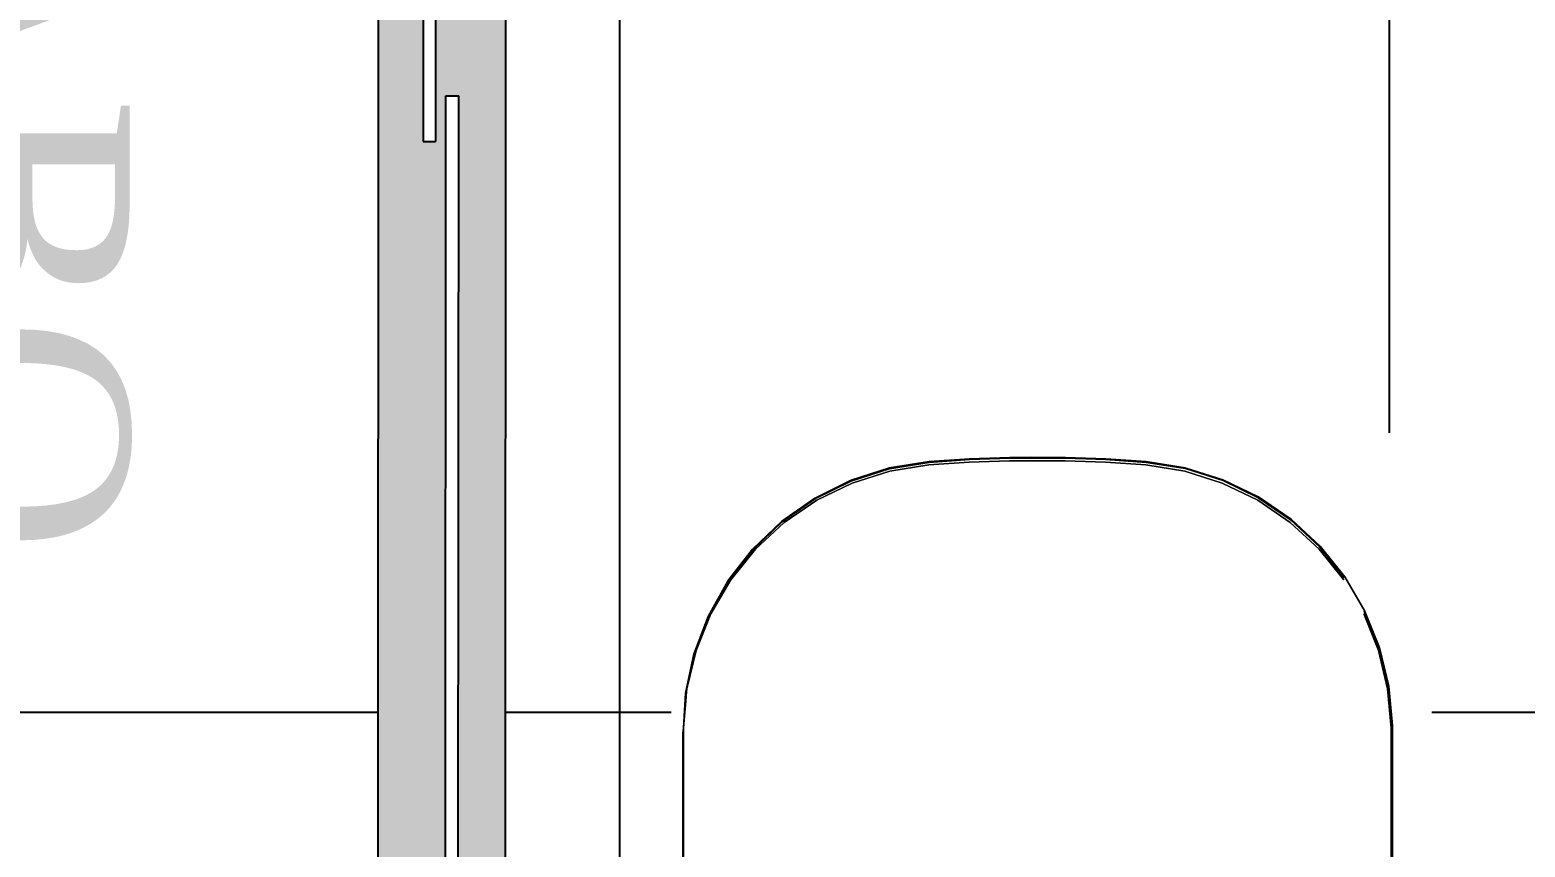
# Model space of a CAD drawing. Header units: centimetres. Extents: x -48696 to 156237, y -5617 to 29024.
# Drawn here: x -19558.4 to -19476.2, y 19968.8 to 20013.8 of the extents above; entities that cross this region are included whole.
import ezdxf

# ---------------------------------------------------------------- set-up
doc = ezdxf.new("R2010")
doc.units = ezdxf.units.CM
for name, color, linetype in [('Hachuria - Moveis', 1, 'Continuous'), ('Piso', 55, 'Continuous'), ('Portas-Cotas', 2, 'Continuous')]:
    doc.layers.add(name, color=color, linetype=linetype)
for name, color, linetype, lineweight in [('Moveis', 1, 'Continuous', 9), ('Parede Baixa', 5, 'Continuous', 50), ('Pisos Externos', 15, 'Continuous', 9)]:
    doc.layers.add(name, color=color, linetype=linetype, lineweight=lineweight)
doc.styles.add('Valéria', font='romantic.ttf', dxfattribs={"height": 10})

# ---------------------------------------------------------------- blocks, each defined once
blk = doc.blocks.new('u')
at = {"layer": 'Moveis', "invisible_edges": 3}
for points in [[(12556.061, 3322.426), (12633.549, 3335.554), (12556.095, 3322.404)], [(12556.061, 3322.426), (12633.549, 3335.554), (12556.095, 3322.404)], [(12556.061, 3322.426), (12633.549, 3335.554), (12556.095, 3322.404)], [(12556.061, 3322.426), (12633.549, 3335.554), (12556.095, 3322.404)], [(12556.061, 3322.426), (12633.549, 3335.554), (12556.095, 3322.404)], [(12556.095, 3322.404), (12633.549, 3335.554), (12556.232, 3322.311)], [(12556.095, 3322.404), (12633.549, 3335.554), (12556.232, 3322.311)], [(12556.095, 3322.404), (12633.549, 3335.554), (12556.232, 3322.311)], [(12556.095, 3322.404), (12633.549, 3335.554), (12556.232, 3322.311)], [(12556.095, 3322.404), (12633.549, 3335.554), (12556.232, 3322.311)], [(12556.232, 3322.311), (12633.549, 3335.554), (12556.257, 3322.282)], [(12556.232, 3322.311), (12633.549, 3335.554), (12556.257, 3322.282)], [(12556.232, 3322.311), (12633.549, 3335.554), (12556.257, 3322.282)], [(12556.232, 3322.311), (12633.549, 3335.554), (12556.257, 3322.282)], [(12556.232, 3322.311), (12633.549, 3335.554), (12556.257, 3322.282)], [(12556.257, 3322.282), (12633.549, 3335.554), (12556.359, 3322.193)], [(12556.257, 3322.282), (12633.549, 3335.554), (12556.359, 3322.193)], [(12556.257, 3322.282), (12633.549, 3335.554), (12556.359, 3322.193)], [(12556.257, 3322.282), (12633.549, 3335.554), (12556.359, 3322.193)], [(12556.257, 3322.282), (12633.549, 3335.554), (12556.359, 3322.193)], [(12556.359, 3322.193), (12633.549, 3335.554), (12556.382, 3322.167)], [(12556.359, 3322.193), (12633.549, 3335.554), (12556.382, 3322.167)], [(12556.359, 3322.193), (12633.549, 3335.554), (12556.382, 3322.167)], [(12556.359, 3322.193), (12633.549, 3335.554), (12556.382, 3322.167)], [(12556.359, 3322.193), (12633.549, 3335.554), (12556.382, 3322.167)], [(12556.382, 3322.167), (12633.549, 3335.554), (12556.494, 3322.031)], [(12556.382, 3322.167), (12633.549, 3335.554), (12556.494, 3322.031)], [(12556.382, 3322.167), (12633.549, 3335.554), (12556.494, 3322.031)], [(12556.382, 3322.167), (12633.549, 3335.554), (12556.494, 3322.031)], [(12556.382, 3322.167), (12633.549, 3335.554), (12556.494, 3322.031)], [(12556.494, 3322.031), (12633.549, 3335.554), (12556.593, 3321.876)], [(12556.494, 3322.031), (12633.549, 3335.554), (12556.593, 3321.876)], [(12556.494, 3322.031), (12633.549, 3335.554), (12556.593, 3321.876)], [(12556.494, 3322.031), (12633.549, 3335.554), (12556.593, 3321.876)], [(12556.494, 3322.031), (12633.549, 3335.554), (12556.593, 3321.876)], [(12556.593, 3321.876), (12633.549, 3335.554), (12556.603, 3321.851)], [(12556.593, 3321.876), (12633.549, 3335.554), (12556.603, 3321.851)], [(12556.593, 3321.876), (12633.549, 3335.554), (12556.603, 3321.851)], [(12556.593, 3321.876), (12633.549, 3335.554), (12556.603, 3321.851)], [(12556.593, 3321.876), (12633.549, 3335.554), (12556.603, 3321.851)], [(12556.603, 3321.851), (12633.549, 3335.554), (12556.676, 3321.704)], [(12556.603, 3321.851), (12633.549, 3335.554), (12556.676, 3321.704)], [(12556.603, 3321.851), (12633.549, 3335.554), (12556.676, 3321.704)], [(12556.603, 3321.851), (12633.549, 3335.554), (12556.676, 3321.704)], [(12556.603, 3321.851), (12633.549, 3335.554), (12556.676, 3321.704)], [(12556.676, 3321.704), (12633.549, 3335.554), (12556.684, 3321.683)], [(12556.676, 3321.704), (12633.549, 3335.554), (12556.684, 3321.683)], [(12556.676, 3321.704), (12633.549, 3335.554), (12556.684, 3321.683)], [(12556.676, 3321.704), (12633.549, 3335.554), (12556.684, 3321.683)], [(12556.676, 3321.704), (12633.549, 3335.554), (12556.684, 3321.683)], [(12556.684, 3321.683), (12633.549, 3335.554), (12556.748, 3321.503)], [(12556.684, 3321.683), (12633.549, 3335.554), (12556.748, 3321.503)], [(12556.684, 3321.683), (12633.549, 3335.554), (12556.748, 3321.503)], [(12556.684, 3321.683), (12633.549, 3335.554), (12556.748, 3321.503)], [(12556.684, 3321.683), (12633.549, 3335.554), (12556.748, 3321.503)], [(12556.748, 3321.503), (12633.549, 3335.554), (12556.795, 3321.312)], [(12556.748, 3321.503), (12633.549, 3335.554), (12556.795, 3321.312)], [(12556.748, 3321.503), (12633.549, 3335.554), (12556.795, 3321.312)], [(12556.748, 3321.503), (12633.549, 3335.554), (12556.795, 3321.312)], [(12556.748, 3321.503), (12633.549, 3335.554), (12556.795, 3321.312)], [(12556.795, 3321.312), (12633.549, 3335.554), (12556.824, 3321.114)], [(12556.795, 3321.312), (12633.549, 3335.554), (12556.824, 3321.114)], [(12556.795, 3321.312), (12633.549, 3335.554), (12556.824, 3321.114)], [(12556.795, 3321.312), (12633.549, 3335.554), (12556.824, 3321.114)], [(12556.795, 3321.312), (12633.549, 3335.554), (12556.824, 3321.114)], [(12556.824, 3321.114), (12633.549, 3335.554), (12556.833, 3320.923)], [(12556.824, 3321.114), (12633.549, 3335.554), (12556.833, 3320.923)], [(12556.824, 3321.114), (12633.549, 3335.554), (12556.833, 3320.923)], [(12556.824, 3321.114), (12633.549, 3335.554), (12556.833, 3320.923)], [(12556.824, 3321.114), (12633.549, 3335.554), (12556.833, 3320.923)], [(12556.833, 3320.923), (12633.549, 3335.554), (12556.833, 3308.185)], [(12556.833, 3320.923), (12633.549, 3335.554), (12556.833, 3308.185)], [(12556.833, 3320.923), (12633.549, 3335.554), (12556.833, 3308.185)], [(12556.833, 3320.923), (12633.549, 3335.554), (12556.833, 3308.185)], [(12556.833, 3320.923), (12633.549, 3335.554), (12556.833, 3308.185)]]:
    blk.add_3dface(points, dxfattribs=at)

msp = doc.modelspace()

# ---------------------------------------------------------------- hatches: boundary and pattern name
at = {"layer": 'Piso'}
h = msp.add_hatch(dxfattribs=at)
h.set_pattern_fill('ANSI37', color=256, scale=13.333333, angle=-45)
h.set_pattern_definition([(360, (-38279.656, 1180.254), (3e-14, 42.33333), []), (90, (-38279.656, 1180.254), (-42.33333, 3e-14), [])])
h.paths.add_polyline_path([(-19392.3814, 19983.91707), (-19392.37906, 19984.45304), (-19394.37906, 19984.45304), (-19394.26532, 19994.45167), (-19389.37906, 19994.45167), (-19389.3273, 20076.27401), (-19392.32746, 20076.27591), (-19392.29782, 20073.24482), (-19464.79436, 20072.53593), (-19464.76013, 20069.03609), (-19461.84426, 20069.0336), (-19461.84728, 20065.48529), (-19463.69071, 20064.21048), (-19463.69071, 20063.44568), (-19467.7444, 20063.44568), (-19467.80608, 20064.24935), (-19470.09001, 20065.8797), (-19469.85792, 20069.49502), (-19467.26001, 20069.01165), (-19467.29424, 20072.51148), (-19471.29404, 20072.47237), (-19471.32338, 20075.47223), (-19467.32357, 20075.51134), (-19467.32357, 20079.01151), (-19470.07245, 20079.01151), (-19470.07245, 20082.75359), (-19467.73108, 20084.67034), (-19464.57904, 20084.26239), (-19462.01064, 20082.50003), (-19462.01064, 20078.97943), (-19464.85791, 20079.03562), (-19464.82369, 20075.53578), (-19394.32706, 20076.22512), (-19394.32706, 20086.22465), (-19392.35165, 20086.22465), (-19392.35165, 20088.95304), (-19532.22148, 20088.92774), (-19532.26947, 19923.88907), (-19530.49788, 19923.88907), (-19530.49788, 19928.11707), (-19528.51682, 19928.53786), (-19527.42046, 19929.30377), (-19510.94221, 19929.3336), (-19510.94221, 19926.3355), (-19513.54477, 19926.83532), (-19526.23121, 19928.11707), (-19526.23121, 19923.88907), (-19509.18782, 19923.88907), (-19508.716, 19930.52823), (-19505.11574, 19931.29144), (-19505.11574, 19932.48614), (-19522.48491, 19932.48614), (-19523.39369, 19994.12064), (-19480.56873, 19991.44338), (-19483.4799, 19932.48614), (-19500.84907, 19932.48614), (-19500.84907, 19930.80051), (-19496.81401, 19930.38939), (-19494.49921, 19923.88907), (-19467.21128, 19923.88907), (-19467.21128, 19983.91707)])
edge = h.paths.add_edge_path()
edge.add_line((-19619.22939, 19923.88907), (-19619.22939, 20088.95304))
edge.add_line((-19619.22939, 20088.95304), (-19539.22148, 20088.92978))
edge.add_line((-19539.22148, 20088.92978), (-19539.22148, 19923.88907))
edge.add_line((-19539.22148, 19923.88907), (-19570.94286, 19923.88907))
edge.add_line((-19570.94286, 19923.88907), (-19570.94286, 19926.08148))
edge.add_line((-19570.94286, 19926.08148), (-19577.70755, 19925.43007))
edge.add_line((-19577.70755, 19925.43007), (-19577.70755, 19928.06149))
edge.add_line((-19577.70755, 19928.06149), (-19578.21586, 19934.80905))
edge.add_line((-19578.21586, 19934.80905), (-19579.34286, 19934.80905))
edge.add_line((-19579.34286, 19934.80905), (-19579.34286, 19963.03538))
edge.add_line((-19579.34286, 19963.03538), (-19566.7712, 19963.03538))
edge.add_line((-19566.7712, 19963.03538), (-19566.7712, 19993.71726))
edge.add_line((-19566.7712, 19993.71726), (-19597.51453, 19993.71726))
edge.add_line((-19597.51453, 19993.71726), (-19597.51453, 19963.03538))
edge.add_line((-19597.51453, 19963.03538), (-19584.94286, 19963.03538))
edge.add_line((-19584.94286, 19963.03538), (-19584.94286, 19934.80905))
edge.add_line((-19584.94286, 19934.80905), (-19586.06986, 19934.80905))
edge.add_line((-19586.06986, 19934.80905), (-19586.06986, 19930.79924))
edge.add_line((-19586.06986, 19930.79924), (-19586.57818, 19928.06149))
edge.add_line((-19586.57818, 19928.06149), (-19586.57818, 19925.43007))
edge.add_line((-19586.57818, 19925.43007), (-19592.5358, 19925.42554))
edge.add_line((-19592.5358, 19925.42554), (-19592.98567, 19925.4544))
edge.add_line((-19592.98567, 19925.4544), (-19593.34286, 19923.88907))
edge.add_line((-19593.34286, 19923.88907), (-19619.27238, 19923.88907))
at = {"layer": 'Pisos Externos'}
h = msp.add_hatch(dxfattribs=at)
h.set_pattern_fill('AR-SAND', color=256, scale=0.05, angle=45)
h.set_pattern_definition([(82.5, (-32250.161, 3888.7889), (-1.78690674, 1.67376745), [0, -1.9304, 0, -2.159, 0, -2.06375]), (52.5, (-32250.161, 3888.789), (-0.94505464, 4.12366426), [0, -1.0414, 0, -1.7399, 0, -0.66675]), (12.5, (-32251.2655, 3887.6843), (2.79149913, 2.80166156), [0, -0.635, 0, -2.286, 0, -2.9845]), (2.5, (-32251.2655, 3887.6843), (1.91140555, 3.4877539), [0, -0.3175, 0, -1.4986, 0, -1.7145])])
h.paths.add_polyline_path([(-19532.26947, 19923.88907), (-19532.22147, 20088.95304), (-19536.04982, 20088.95304), (-19536.05174, 20085.66033), (-19535.40786, 20085.66033), (-19534.07452, 20085.66033), (-19534.07452, 20084.99366), (-19535.40786, 20084.99366), (-19536.05213, 20084.99366), (-19536.09722, 20007.67205), (-19536.77358, 20007.67245), (-19536.78293, 20084.99366), (-19537.44494, 20084.99366), (-19538.77828, 20084.99366), (-19538.77828, 20085.66033), (-19537.44494, 20085.66033), (-19536.78301, 20085.66033), (-19536.7834, 20088.95304), (-19539.22147, 20088.95304), (-19539.26947, 19923.88907), (-19536.65743, 19923.88907), (-19536.65743, 19929.23151), (-19535.85747, 19929.23151), (-19535.85747, 19930.66506), (-19536.1507, 19930.66506), (-19536.1507, 19930.75856), (-19536.1507, 19930.87597), (-19536.1507, 19930.9352), (-19536.1507, 19931.05427), (-19536.1507, 19931.16073), (-19536.1507, 19931.19369), (-19536.1507, 19931.20534), (-19535.85747, 19931.20534), (-19535.85747, 19933.05904), (-19536.1507, 19933.05904), (-19536.1507, 19933.07068), (-19536.1507, 19933.10364), (-19536.1507, 19933.15254), (-19536.1507, 19933.26994), (-19536.1507, 19933.32917), (-19536.1507, 19933.44825), (-19536.1507, 19933.5547), (-19536.1507, 19933.58767), (-19536.1507, 19933.59931), (-19535.85747, 19933.59931), (-19535.85747, 19935.12465), (-19535.56423, 19935.12465), (-19535.52046, 20010.17172), (-19534.8168, 20010.17131), (-19534.86057, 19935.12465), (-19534.86057, 19933.92767), (-19534.56724, 19933.92767), (-19534.56724, 19933.84748), (-19534.56724, 19933.75237), (-19534.56724, 19933.62842), (-19534.56724, 19933.48408), (-19534.56724, 19933.32917), (-19534.56724, 19933.17427), (-19534.56724, 19933.02993), (-19534.56724, 19932.90598), (-19534.56724, 19932.81086), (-19534.56724, 19932.75107), (-19534.56724, 19932.73068), (-19534.86057, 19932.73068), (-19534.86057, 19931.53369), (-19534.56724, 19931.53369), (-19534.56724, 19931.5133), (-19534.56724, 19931.3584), (-19534.56724, 19931.23445), (-19534.56724, 19931.0901), (-19534.56724, 19930.9352), (-19534.56724, 19930.7803), (-19534.56724, 19930.63595), (-19534.56724, 19930.512), (-19534.56724, 19930.41689), (-19534.56724, 19930.3571), (-19534.56724, 19930.33671), (-19534.86057, 19930.33671), (-19534.86057, 19923.88907)])

# ---------------------------------------------------------------- linework, layer by layer
at = {"layer": 'Hachuria - Moveis'}
for p, q in [((-19536.7834, 20088.95304), (-19536.77358, 20007.67245)), ((-19536.04982, 20088.95304), (-19536.09722, 20007.67205)), ((-19535.56423, 19935.12465), (-19535.52046, 20010.17172)), ((-19535.52046, 20010.17172), (-19534.8168, 20010.17131)), ((-19534.86057, 19935.12465), (-19534.8168, 20010.17131)), ((-19536.77446, 20007.67245), (-19536.09722, 20007.67205))]:
    msp.add_line(p, q, dxfattribs=at)
at = {"layer": 'Moveis'}
for p, q in [((-19511.14362, 19989.70735), (-19508.95421, 19990.06188)), ((-19511.13272, 19989.66177), (-19508.95021, 19990.01518)), ((-19511.11409, 19989.53253), (-19508.97502, 19989.87558)), ((-19506.75789, 19990.0275), (-19508.97502, 19989.87558)), ((-19508.95421, 19990.06188), (-19506.73548, 19990.21391)), ((-19506.73308, 19990.1671), (-19508.95021, 19990.01518)), ((-19506.75789, 19990.0275), (-19504.53686, 19990.1035)), ((-19506.73548, 19990.21391), (-19504.51284, 19990.28997)), ((-19504.51204, 19990.24311), (-19506.73308, 19990.1671)), ((-19504.53686, 19990.1035), (-19501.47758, 19990.1035)), ((-19504.51284, 19990.28997), (-19503.40088, 19990.29948)), ((-19501.45277, 19990.24311), (-19504.51204, 19990.24311)), ((-19503.40088, 19990.29948), (-19501.45197, 19990.28997)), ((-19501.47758, 19990.1035), (-19499.25655, 19990.0275)), ((-19499.23173, 19990.1671), (-19501.45277, 19990.24311)), ((-19501.45197, 19990.28997), (-19499.22933, 19990.21391)), ((-19499.25655, 19990.0275), (-19497.03941, 19989.87558)), ((-19499.23173, 19990.1671), (-19497.0146, 19990.01518)), ((-19499.22933, 19990.21391), (-19497.0106, 19990.06188)), ((-19494.90035, 19989.53253), (-19497.03941, 19989.87558)), ((-19494.87554, 19989.67213), (-19497.0146, 19990.01518)), ((-19497.0106, 19990.06188), (-19494.8647, 19989.71773)), ((-19515.24222, 19988.04367), (-19513.25544, 19989.02954)), ((-19513.25544, 19989.02954), (-19511.14362, 19989.70735)), ((-19511.13272, 19989.66177), (-19513.23788, 19988.98609)), ((-19511.11409, 19989.53253), (-19513.17982, 19988.87983)), ((-19494.90035, 19989.53253), (-19492.83461, 19988.87983)), ((-19494.87554, 19989.67213), (-19492.8098, 19989.01943)), ((-19494.8647, 19989.71773), (-19492.79237, 19989.06294)), ((-19492.8098, 19989.01943), (-19490.86195, 19988.07118)), ((-19492.79237, 19989.06294), (-19490.83831, 19988.11164)), ((-19515.21839, 19988.00331), (-19513.23788, 19988.98609)), ((-19513.17982, 19988.87983), (-19515.12767, 19987.93157)), ((-19490.88677, 19987.93157), (-19492.83461, 19988.87983)), ((-19517.05931, 19986.7719), (-19515.24222, 19988.04367)), ((-19517.02974, 19986.73554), (-19515.21839, 19988.00331)), ((-19516.9156, 19986.70822), (-19515.12767, 19987.93157)), ((-19489.09884, 19986.70822), (-19490.88677, 19987.93157)), ((-19489.07403, 19986.84782), (-19490.86195, 19988.07118)), ((-19490.83831, 19988.11164), (-19489.04468, 19986.88436)), ((-19518.66588, 19985.24281), (-19517.05931, 19986.7719)), ((-19517.02974, 19986.73554), (-19518.63123, 19985.21124)), ((-19516.9156, 19986.70822), (-19518.50503, 19985.23615)), ((-19489.09884, 19986.70822), (-19487.5094, 19985.23615)), ((-19489.07403, 19986.84782), (-19487.48459, 19985.37575)), ((-19489.04468, 19986.88436), (-19487.45018, 19985.40758)), ((-19520.02584, 19983.49074), (-19518.66588, 19985.24281)), ((-19519.98688, 19983.46468), (-19518.63123, 19985.21124)), ((-19519.86169, 19983.54714), (-19518.50503, 19985.23615)), ((-19486.15275, 19983.54714), (-19487.5094, 19985.23615)), ((-19486.12793, 19983.68674), (-19487.48459, 19985.37575)), ((-19487.45018, 19985.40758), (-19486.08922, 19983.71315)), ((-19521.10862, 19981.55508), (-19520.02584, 19983.49074)), ((-19519.98688, 19983.46468), (-19521.06622, 19981.53511)), ((-19519.86169, 19983.54714), (-19520.9563, 19981.67762)), ((-19486.08922, 19983.71315), (-19484.99114, 19981.83764)), ((-19520.9563, 19981.67762), (-19521.76524, 19979.66792)), ((-19484.2492, 19979.66792), (-19485.05814, 19981.67762)), ((-19485.03333, 19981.81722), (-19484.22439, 19979.80752)), ((-19484.99114, 19981.83764), (-19484.17965, 19979.82151)), ((-19521.88991, 19979.47931), (-19521.10862, 19981.55508)), ((-19521.76524, 19979.66792), (-19521.06622, 19981.53511)), ((-19522.35213, 19977.31008), (-19521.88991, 19979.47931)), ((-19522.09106, 19978.31101), (-19521.76524, 19979.66792)), ((-19522.09106, 19978.31101), (-19521.84501, 19979.46587)), ((-19521.84501, 19979.46587), (-19521.76524, 19979.66792)), ((-19483.74337, 19977.5614), (-19484.2492, 19979.66792)), ((-19483.71856, 19977.701), (-19484.22439, 19979.80752)), ((-19484.17965, 19979.82151), (-19483.67226, 19977.70825)), ((-19522.27106, 19977.5614), (-19522.09106, 19978.31101)), ((-19522.27106, 19977.5614), (-19522.28558, 19977.39803)), ((-19483.74337, 19977.5614), (-19483.55158, 19975.4035)), ((-19483.71856, 19977.701), (-19483.52677, 19975.5431)), ((-19483.67226, 19977.70825), (-19483.4799, 19975.54346)), ((-19522.46286, 19975.4035), (-19522.35213, 19977.31008)), ((-19522.33007, 19976.89751), (-19522.46286, 19975.4035)), ((-19522.28558, 19977.39803), (-19522.33007, 19976.89751)), ((-19522.30573, 19977.30346), (-19522.33007, 19976.89751)), ((-19522.30573, 19977.30346), (-19522.28558, 19977.39803)), ((-19522.48491, 19975.09613), (-19522.46286, 19975.4035)), ((-19522.48491, 19975.09613), (-19522.48491, 19932.48614)), ((-19522.46286, 19975.4035), (-19522.46286, 19941.64946)), ((-19483.55158, 19941.26751), (-19483.55158, 19975.4035)), ((-19483.52677, 19975.5431), (-19483.52677, 19932.48614)), ((-19483.4799, 19975.54346), (-19483.4799, 19932.48614))]:
    msp.add_line(p, q, dxfattribs=at)
for points, invisible_edges in [([(-19522.48491, 19932.48614), (-19556.96393, 20012.05948), (-19522.48491, 19975.09613)], 3), ([(-19522.48491, 19975.09613), (-19556.96393, 20012.05948), (-19522.46286, 19975.4035)], 3), ([(-19522.46286, 19975.4035), (-19556.96393, 20012.05948), (-19522.35213, 19977.31008)], 3), ([(-19522.35213, 19977.31008), (-19556.96393, 20012.05948), (-19521.88991, 19979.47931)], 3), ([(-19521.88991, 19979.47931), (-19556.96393, 20012.05948), (-19521.10862, 19981.55508)], 3), ([(-19521.10862, 19981.55508), (-19556.96393, 20012.05948), (-19520.02584, 19983.49074)], 3), ([(-19520.02584, 19983.49074), (-19556.96393, 20012.05948), (-19518.66588, 19985.24281)], 3), ([(-19518.66588, 19985.24281), (-19556.96393, 20012.05948), (-19517.05931, 19986.7719)], 3), ([(-19517.05931, 19986.7719), (-19556.96393, 20012.05948), (-19515.24222, 19988.04367)], 3), ([(-19515.24222, 19988.04367), (-19556.96393, 20012.05948), (-19513.25544, 19989.02954)], 3), ([(-19513.25544, 19989.02954), (-19556.96393, 20012.05948), (-19511.14362, 19989.70735)], 3), ([(-19511.14362, 19989.70735), (-19556.96393, 20012.05948), (-19508.95421, 19990.06188)], 3), ([(-19508.95421, 19990.06188), (-19556.96393, 20012.05948), (-19506.73548, 19990.21391)], 3), ([(-19506.73548, 19990.21391), (-19556.96393, 20012.05948), (-19504.51284, 19990.28997)], 3), ([(-19504.51284, 19990.28997), (-19556.96393, 20012.05948), (-19503.40088, 19990.29948)], 3), ([(-19522.48491, 19932.48614), (-19556.96393, 20012.05948), (-19522.48491, 19975.09613)], 3), ([(-19522.48491, 19975.09613), (-19556.96393, 20012.05948), (-19522.46286, 19975.4035)], 3), ([(-19522.46286, 19975.4035), (-19556.96393, 20012.05948), (-19522.35213, 19977.31008)], 3), ([(-19522.35213, 19977.31008), (-19556.96393, 20012.05948), (-19521.88991, 19979.47931)], 3), ([(-19521.88991, 19979.47931), (-19556.96393, 20012.05948), (-19521.10862, 19981.55508)], 3), ([(-19521.10862, 19981.55508), (-19556.96393, 20012.05948), (-19520.02584, 19983.49074)], 3), ([(-19520.02584, 19983.49074), (-19556.96393, 20012.05948), (-19518.66588, 19985.24281)], 3), ([(-19518.66588, 19985.24281), (-19556.96393, 20012.05948), (-19517.05931, 19986.7719)], 3), ([(-19517.05931, 19986.7719), (-19556.96393, 20012.05948), (-19515.24222, 19988.04367)], 3), ([(-19515.24222, 19988.04367), (-19556.96393, 20012.05948), (-19513.25544, 19989.02954)], 3), ([(-19513.25544, 19989.02954), (-19556.96393, 20012.05948), (-19511.14362, 19989.70735)], 3), ([(-19511.14362, 19989.70735), (-19556.96393, 20012.05948), (-19508.95421, 19990.06188)], 3), ([(-19508.95421, 19990.06188), (-19556.96393, 20012.05948), (-19506.73548, 19990.21391)], 3), ([(-19506.73548, 19990.21391), (-19556.96393, 20012.05948), (-19504.51284, 19990.28997)], 3), ([(-19504.51284, 19990.28997), (-19556.96393, 20012.05948), (-19503.40088, 19990.29948)], 3), ([(-19522.48491, 19932.48614), (-19556.96393, 20012.05948), (-19522.48491, 19975.09613)], 3), ([(-19522.48491, 19975.09613), (-19556.96393, 20012.05948), (-19522.46286, 19975.4035)], 3), ([(-19522.46286, 19975.4035), (-19556.96393, 20012.05948), (-19522.35213, 19977.31008)], 3), ([(-19522.35213, 19977.31008), (-19556.96393, 20012.05948), (-19521.88991, 19979.47931)], 3), ([(-19521.88991, 19979.47931), (-19556.96393, 20012.05948), (-19521.10862, 19981.55508)], 3), ([(-19521.10862, 19981.55508), (-19556.96393, 20012.05948), (-19520.02584, 19983.49074)], 3), ([(-19520.02584, 19983.49074), (-19556.96393, 20012.05948), (-19518.66588, 19985.24281)], 3), ([(-19518.66588, 19985.24281), (-19556.96393, 20012.05948), (-19517.05931, 19986.7719)], 3), ([(-19517.05931, 19986.7719), (-19556.96393, 20012.05948), (-19515.24222, 19988.04367)], 3), ([(-19515.24222, 19988.04367), (-19556.96393, 20012.05948), (-19513.25544, 19989.02954)], 3), ([(-19513.25544, 19989.02954), (-19556.96393, 20012.05948), (-19511.14362, 19989.70735)], 3), ([(-19511.14362, 19989.70735), (-19556.96393, 20012.05948), (-19508.95421, 19990.06188)], 3), ([(-19508.95421, 19990.06188), (-19556.96393, 20012.05948), (-19506.73548, 19990.21391)], 3), ([(-19506.73548, 19990.21391), (-19556.96393, 20012.05948), (-19504.51284, 19990.28997)], 3), ([(-19504.51284, 19990.28997), (-19556.96393, 20012.05948), (-19503.40088, 19990.29948)], 3), ([(-19522.48491, 19932.48614), (-19556.96393, 20012.05948), (-19522.48491, 19975.09613)], 3), ([(-19522.48491, 19975.09613), (-19556.96393, 20012.05948), (-19522.46286, 19975.4035)], 3), ([(-19522.46286, 19975.4035), (-19556.96393, 20012.05948), (-19522.35213, 19977.31008)], 3), ([(-19522.35213, 19977.31008), (-19556.96393, 20012.05948), (-19521.88991, 19979.47931)], 3), ([(-19521.88991, 19979.47931), (-19556.96393, 20012.05948), (-19521.10862, 19981.55508)], 3), ([(-19521.10862, 19981.55508), (-19556.96393, 20012.05948), (-19520.02584, 19983.49074)], 3), ([(-19520.02584, 19983.49074), (-19556.96393, 20012.05948), (-19518.66588, 19985.24281)], 3), ([(-19518.66588, 19985.24281), (-19556.96393, 20012.05948), (-19517.05931, 19986.7719)], 3), ([(-19517.05931, 19986.7719), (-19556.96393, 20012.05948), (-19515.24222, 19988.04367)], 3), ([(-19515.24222, 19988.04367), (-19556.96393, 20012.05948), (-19513.25544, 19989.02954)], 3), ([(-19513.25544, 19989.02954), (-19556.96393, 20012.05948), (-19511.14362, 19989.70735)], 3), ([(-19511.14362, 19989.70735), (-19556.96393, 20012.05948), (-19508.95421, 19990.06188)], 3), ([(-19508.95421, 19990.06188), (-19556.96393, 20012.05948), (-19506.73548, 19990.21391)], 3), ([(-19506.73548, 19990.21391), (-19556.96393, 20012.05948), (-19504.51284, 19990.28997)], 3), ([(-19504.51284, 19990.28997), (-19556.96393, 20012.05948), (-19503.40088, 19990.29948)], 3), ([(-19522.48491, 19932.48614), (-19556.96393, 20012.05948), (-19522.48491, 19975.09613)], 3), ([(-19522.48491, 19975.09613), (-19556.96393, 20012.05948), (-19522.46286, 19975.4035)], 3), ([(-19522.46286, 19975.4035), (-19556.96393, 20012.05948), (-19522.35213, 19977.31008)], 3), ([(-19522.35213, 19977.31008), (-19556.96393, 20012.05948), (-19521.88991, 19979.47931)], 3), ([(-19521.88991, 19979.47931), (-19556.96393, 20012.05948), (-19521.10862, 19981.55508)], 3), ([(-19521.10862, 19981.55508), (-19556.96393, 20012.05948), (-19520.02584, 19983.49074)], 3), ([(-19520.02584, 19983.49074), (-19556.96393, 20012.05948), (-19518.66588, 19985.24281)], 3), ([(-19518.66588, 19985.24281), (-19556.96393, 20012.05948), (-19517.05931, 19986.7719)], 3), ([(-19517.05931, 19986.7719), (-19556.96393, 20012.05948), (-19515.24222, 19988.04367)], 3), ([(-19515.24222, 19988.04367), (-19556.96393, 20012.05948), (-19513.25544, 19989.02954)], 3), ([(-19513.25544, 19989.02954), (-19556.96393, 20012.05948), (-19511.14362, 19989.70735)], 3), ([(-19511.14362, 19989.70735), (-19556.96393, 20012.05948), (-19508.95421, 19990.06188)], 3), ([(-19508.95421, 19990.06188), (-19556.96393, 20012.05948), (-19506.73548, 19990.21391)], 3), ([(-19506.73548, 19990.21391), (-19556.96393, 20012.05948), (-19504.51284, 19990.28997)], 3), ([(-19504.51284, 19990.28997), (-19556.96393, 20012.05948), (-19503.40088, 19990.29948)], 3), ([(-19508.95021, 19990.01518), (-19511.14362, 19989.70735), (-19508.95421, 19990.06188)], 13), ([(-19511.13272, 19989.66177), (-19511.14362, 19989.70735), (-19508.95021, 19990.01518)], 3), ([(-19508.97502, 19989.87558), (-19511.13272, 19989.66177), (-19508.95021, 19990.01518)], 13), ([(-19511.11409, 19989.53253), (-19511.13272, 19989.66177), (-19508.97502, 19989.87558)], 3), ([(-19494.90035, 19989.53253), (-19511.11409, 19989.53253), (-19497.03941, 19989.87558)], 3), ([(-19497.03941, 19989.87558), (-19511.11409, 19989.53253), (-19508.97502, 19989.87558)], 13), ([(-19497.03941, 19989.87558), (-19508.97502, 19989.87558), (-19499.25655, 19990.0275)], 3), ([(-19499.25655, 19990.0275), (-19508.97502, 19989.87558), (-19506.75789, 19990.0275)], 13), ([(-19508.97502, 19989.87558), (-19508.95021, 19990.01518), (-19506.75789, 19990.0275)], 3), ([(-19506.73308, 19990.1671), (-19508.95421, 19990.06188), (-19506.73548, 19990.21391)], 13), ([(-19508.95021, 19990.01518), (-19508.95421, 19990.06188), (-19506.73308, 19990.1671)], 3), ([(-19506.75789, 19990.0275), (-19508.95021, 19990.01518), (-19506.73308, 19990.1671)], 13), ([(-19506.75789, 19990.0275), (-19506.73308, 19990.1671), (-19504.53686, 19990.1035)], 3), ([(-19499.25655, 19990.0275), (-19506.75789, 19990.0275), (-19504.53686, 19990.1035)], 13), ([(-19504.51204, 19990.24311), (-19506.73548, 19990.21391), (-19504.51284, 19990.28997)], 13), ([(-19506.73308, 19990.1671), (-19506.73548, 19990.21391), (-19504.51204, 19990.24311)], 3), ([(-19499.23173, 19990.1671), (-19506.73308, 19990.1671), (-19501.45277, 19990.24311)], 3), ([(-19501.45277, 19990.24311), (-19506.73308, 19990.1671), (-19504.51204, 19990.24311)], 1), ([(-19504.53686, 19990.1035), (-19506.73308, 19990.1671), (-19501.47758, 19990.1035)], 3), ([(-19499.25655, 19990.0275), (-19504.53686, 19990.1035), (-19501.47758, 19990.1035)], 1), ([(-19501.45197, 19990.28997), (-19504.51284, 19990.28997), (-19503.40088, 19990.29948)], 1), ([(-19501.45197, 19990.28997), (-19501.45277, 19990.24311), (-19504.51204, 19990.24311)], 13), ([(-19462.17656, 19990.36303), (-19501.45197, 19990.28997), (-19503.40088, 19990.29948)], 13), ([(-19462.17656, 19990.36303), (-19501.45197, 19990.28997), (-19503.40088, 19990.29948)], 13), ([(-19462.17656, 19990.36303), (-19501.45197, 19990.28997), (-19503.40088, 19990.29948)], 13), ([(-19462.17656, 19990.36303), (-19501.45197, 19990.28997), (-19503.40088, 19990.29948)], 13), ([(-19462.17656, 19990.36303), (-19501.45197, 19990.28997), (-19503.40088, 19990.29948)], 13), ([(-19499.23173, 19990.1671), (-19499.25655, 19990.0275), (-19501.47758, 19990.1035)], 13), ([(-19499.22933, 19990.21391), (-19501.45277, 19990.24311), (-19501.45197, 19990.28997)], 3), ([(-19499.22933, 19990.21391), (-19499.23173, 19990.1671), (-19501.45277, 19990.24311)], 13), ([(-19462.18848, 19990.28117), (-19499.22933, 19990.21391), (-19501.45197, 19990.28997)], 13), ([(-19462.18848, 19990.28117), (-19499.22933, 19990.21391), (-19501.45197, 19990.28997)], 13), ([(-19462.18848, 19990.28117), (-19499.22933, 19990.21391), (-19501.45197, 19990.28997)], 13), ([(-19462.18848, 19990.28117), (-19499.22933, 19990.21391), (-19501.45197, 19990.28997)], 13), ([(-19462.18848, 19990.28117), (-19499.22933, 19990.21391), (-19501.45197, 19990.28997)], 13), ([(-19497.0146, 19990.01518), (-19499.25655, 19990.0275), (-19499.23173, 19990.1671)], 3), ([(-19497.0146, 19990.01518), (-19497.03941, 19989.87558), (-19499.25655, 19990.0275)], 13), ([(-19497.0106, 19990.06188), (-19499.23173, 19990.1671), (-19499.22933, 19990.21391)], 3), ([(-19497.0106, 19990.06188), (-19497.0146, 19990.01518), (-19499.23173, 19990.1671)], 13), ([(-19462.21091, 19990.11733), (-19497.0106, 19990.06188), (-19499.22933, 19990.21391)], 13), ([(-19462.21091, 19990.11733), (-19497.0106, 19990.06188), (-19499.22933, 19990.21391)], 13), ([(-19462.21091, 19990.11733), (-19497.0106, 19990.06188), (-19499.22933, 19990.21391)], 13), ([(-19462.21091, 19990.11733), (-19497.0106, 19990.06188), (-19499.22933, 19990.21391)], 13), ([(-19462.21091, 19990.11733), (-19497.0106, 19990.06188), (-19499.22933, 19990.21391)], 13), ([(-19494.87554, 19989.67213), (-19497.03941, 19989.87558), (-19497.0146, 19990.01518)], 3), ([(-19494.87554, 19989.67213), (-19494.90035, 19989.53253), (-19497.03941, 19989.87558)], 13), ([(-19494.8647, 19989.71773), (-19497.0146, 19990.01518), (-19497.0106, 19990.06188)], 3), ([(-19494.8647, 19989.71773), (-19494.87554, 19989.67213), (-19497.0146, 19990.01518)], 13), ([(-19462.25011, 19989.78924), (-19494.8647, 19989.71773), (-19497.0106, 19990.06188)], 13), ([(-19462.25011, 19989.78924), (-19494.8647, 19989.71773), (-19497.0106, 19990.06188)], 13), ([(-19462.25011, 19989.78924), (-19494.8647, 19989.71773), (-19497.0106, 19990.06188)], 13), ([(-19462.25011, 19989.78924), (-19494.8647, 19989.71773), (-19497.0106, 19990.06188)], 13), ([(-19462.25011, 19989.78924), (-19494.8647, 19989.71773), (-19497.0106, 19990.06188)], 13), ([(-19513.23788, 19988.98609), (-19515.24222, 19988.04367), (-19513.25544, 19989.02954)], 13), ([(-19511.13272, 19989.66177), (-19513.25544, 19989.02954), (-19511.14362, 19989.70735)], 13), ([(-19513.23788, 19988.98609), (-19513.25544, 19989.02954), (-19511.13272, 19989.66177)], 3), ([(-19511.11409, 19989.53253), (-19513.23788, 19988.98609), (-19511.13272, 19989.66177)], 13), ([(-19513.17982, 19988.87983), (-19513.23788, 19988.98609), (-19511.11409, 19989.53253)], 3), ([(-19492.83461, 19988.87983), (-19513.17982, 19988.87983), (-19494.90035, 19989.53253)], 3), ([(-19494.90035, 19989.53253), (-19513.17982, 19988.87983), (-19511.11409, 19989.53253)], 13), ([(-19492.8098, 19989.01943), (-19494.90035, 19989.53253), (-19494.87554, 19989.67213)], 3), ([(-19492.8098, 19989.01943), (-19492.83461, 19988.87983), (-19494.90035, 19989.53253)], 13), ([(-19492.79237, 19989.06294), (-19494.87554, 19989.67213), (-19494.8647, 19989.71773)], 3), ([(-19492.79237, 19989.06294), (-19492.8098, 19989.01943), (-19494.87554, 19989.67213)], 13), ([(-19462.30944, 19989.13207), (-19492.79237, 19989.06294), (-19494.8647, 19989.71773)], 13), ([(-19462.30944, 19989.13207), (-19492.79237, 19989.06294), (-19494.8647, 19989.71773)], 13), ([(-19462.30944, 19989.13207), (-19492.79237, 19989.06294), (-19494.8647, 19989.71773)], 13), ([(-19462.30944, 19989.13207), (-19492.79237, 19989.06294), (-19494.8647, 19989.71773)], 13), ([(-19462.30944, 19989.13207), (-19492.79237, 19989.06294), (-19494.8647, 19989.71773)], 13), ([(-19490.86195, 19988.07118), (-19492.83461, 19988.87983), (-19492.8098, 19989.01943)], 3), ([(-19490.83831, 19988.11164), (-19492.8098, 19989.01943), (-19492.79237, 19989.06294)], 3), ([(-19490.83831, 19988.11164), (-19490.86195, 19988.07118), (-19492.8098, 19989.01943)], 13), ([(-19462.33571, 19988.14423), (-19490.83831, 19988.11164), (-19492.79237, 19989.06294)], 13), ([(-19462.33571, 19988.14423), (-19490.83831, 19988.11164), (-19492.79237, 19989.06294)], 13), ([(-19462.33571, 19988.14423), (-19490.83831, 19988.11164), (-19492.79237, 19989.06294)], 13), ([(-19462.33571, 19988.14423), (-19490.83831, 19988.11164), (-19492.79237, 19989.06294)], 13), ([(-19462.33571, 19988.14423), (-19490.83831, 19988.11164), (-19492.79237, 19989.06294)], 13), ([(-19515.21839, 19988.00331), (-19515.24222, 19988.04367), (-19513.23788, 19988.98609)], 3), ([(-19513.17982, 19988.87983), (-19515.21839, 19988.00331), (-19513.23788, 19988.98609)], 13), ([(-19515.12767, 19987.93157), (-19515.21839, 19988.00331), (-19513.17982, 19988.87983)], 3), ([(-19490.88677, 19987.93157), (-19515.12767, 19987.93157), (-19492.83461, 19988.87983)], 3), ([(-19492.83461, 19988.87983), (-19515.12767, 19987.93157), (-19513.17982, 19988.87983)], 13), ([(-19490.86195, 19988.07118), (-19490.88677, 19987.93157), (-19492.83461, 19988.87983)], 13), ([(-19515.21839, 19988.00331), (-19517.05931, 19986.7719), (-19515.24222, 19988.04367)], 13), ([(-19517.02974, 19986.73554), (-19517.05931, 19986.7719), (-19515.21839, 19988.00331)], 3), ([(-19515.12767, 19987.93157), (-19517.02974, 19986.73554), (-19515.21839, 19988.00331)], 13), ([(-19516.9156, 19986.70822), (-19517.02974, 19986.73554), (-19515.12767, 19987.93157)], 3), ([(-19489.09884, 19986.70822), (-19516.9156, 19986.70822), (-19490.88677, 19987.93157)], 3), ([(-19490.88677, 19987.93157), (-19516.9156, 19986.70822), (-19515.12767, 19987.93157)], 13), ([(-19489.07403, 19986.84782), (-19490.88677, 19987.93157), (-19490.86195, 19988.07118)], 3), ([(-19489.07403, 19986.84782), (-19489.09884, 19986.70822), (-19490.88677, 19987.93157)], 13), ([(-19489.04468, 19986.88436), (-19490.86195, 19988.07118), (-19490.83831, 19988.11164)], 3), ([(-19489.04468, 19986.88436), (-19489.07403, 19986.84782), (-19490.86195, 19988.07118)], 13), ([(-19461.96916, 19986.91557), (-19489.04468, 19986.88436), (-19490.83831, 19988.11164)], 13), ([(-19461.96916, 19986.91557), (-19489.04468, 19986.88436), (-19490.83831, 19988.11164)], 13), ([(-19461.96916, 19986.91557), (-19489.04468, 19986.88436), (-19490.83831, 19988.11164)], 13), ([(-19461.96916, 19986.91557), (-19489.04468, 19986.88436), (-19490.83831, 19988.11164)], 13), ([(-19461.96916, 19986.91557), (-19489.04468, 19986.88436), (-19490.83831, 19988.11164)], 13), ([(-19517.02974, 19986.73554), (-19518.66588, 19985.24281), (-19517.05931, 19986.7719)], 13), ([(-19518.63123, 19985.21124), (-19518.66588, 19985.24281), (-19517.02974, 19986.73554)], 3), ([(-19518.50503, 19985.23615), (-19518.63123, 19985.21124), (-19517.02974, 19986.73554)], 13), ([(-19518.50503, 19985.23615), (-19517.02974, 19986.73554), (-19516.9156, 19986.70822)], 3), ([(-19487.5094, 19985.23615), (-19518.50503, 19985.23615), (-19489.09884, 19986.70822)], 3), ([(-19489.09884, 19986.70822), (-19518.50503, 19985.23615), (-19516.9156, 19986.70822)], 13), ([(-19487.48459, 19985.37575), (-19489.09884, 19986.70822), (-19489.07403, 19986.84782)], 3), ([(-19487.48459, 19985.37575), (-19487.5094, 19985.23615), (-19489.09884, 19986.70822)], 13), ([(-19487.45018, 19985.40758), (-19489.07403, 19986.84782), (-19489.04468, 19986.88436)], 3), ([(-19487.45018, 19985.40758), (-19487.48459, 19985.37575), (-19489.07403, 19986.84782)], 13), ([(-19489.04468, 19986.88436), (-19461.96916, 19986.4509), (-19487.45018, 19985.40758)], 3), ([(-19489.04468, 19986.88436), (-19461.96916, 19986.4509), (-19487.45018, 19985.40758)], 3), ([(-19489.04468, 19986.88436), (-19461.96916, 19986.4509), (-19487.45018, 19985.40758)], 3), ([(-19489.04468, 19986.88436), (-19461.96916, 19986.4509), (-19487.45018, 19985.40758)], 3), ([(-19489.04468, 19986.88436), (-19461.96916, 19986.4509), (-19487.45018, 19985.40758)], 3), ([(-19518.63123, 19985.21124), (-19520.02584, 19983.49074), (-19518.66588, 19985.24281)], 13), ([(-19519.98688, 19983.46468), (-19520.02584, 19983.49074), (-19518.63123, 19985.21124)], 3), ([(-19519.86169, 19983.54714), (-19519.98688, 19983.46468), (-19518.63123, 19985.21124)], 13), ([(-19486.15275, 19983.54714), (-19519.86169, 19983.54714), (-19487.5094, 19985.23615)], 3), ([(-19487.5094, 19985.23615), (-19519.86169, 19983.54714), (-19518.50503, 19985.23615)], 13), ([(-19519.86169, 19983.54714), (-19518.63123, 19985.21124), (-19518.50503, 19985.23615)], 3), ([(-19486.12793, 19983.68674), (-19487.5094, 19985.23615), (-19487.48459, 19985.37575)], 3), ([(-19486.12793, 19983.68674), (-19486.15275, 19983.54714), (-19487.5094, 19985.23615)], 13), ([(-19486.08922, 19983.71315), (-19487.48459, 19985.37575), (-19487.45018, 19985.40758)], 3), ([(-19486.08922, 19983.71315), (-19486.12793, 19983.68674), (-19487.48459, 19985.37575)], 13), ([(-19487.45018, 19985.40758), (-19461.53716, 19984.85218), (-19486.08922, 19983.71315)], 3), ([(-19487.45018, 19985.40758), (-19461.53716, 19984.85218), (-19486.08922, 19983.71315)], 3), ([(-19487.45018, 19985.40758), (-19461.53716, 19984.85218), (-19486.08922, 19983.71315)], 3), ([(-19487.45018, 19985.40758), (-19461.53716, 19984.85218), (-19486.08922, 19983.71315)], 3), ([(-19487.45018, 19985.40758), (-19461.53716, 19984.85218), (-19486.08922, 19983.71315)], 3), ([(-19461.49727, 19984.85218), (-19484.99114, 19981.83764), (-19486.08922, 19983.71315)], 13), ([(-19461.49727, 19984.85218), (-19484.99114, 19981.83764), (-19486.08922, 19983.71315)], 13), ([(-19461.49727, 19984.85218), (-19484.99114, 19981.83764), (-19486.08922, 19983.71315)], 13), ([(-19461.49727, 19984.85218), (-19484.99114, 19981.83764), (-19486.08922, 19983.71315)], 13), ([(-19461.49727, 19984.85218), (-19484.99114, 19981.83764), (-19486.08922, 19983.71315)], 13), ([(-19461.49727, 19984.85218), (-19484.17965, 19979.82151), (-19484.99114, 19981.83764)], 13), ([(-19461.49727, 19984.85218), (-19484.17965, 19979.82151), (-19484.99114, 19981.83764)], 13), ([(-19461.49727, 19984.85218), (-19484.17965, 19979.82151), (-19484.99114, 19981.83764)], 13), ([(-19461.49727, 19984.85218), (-19484.17965, 19979.82151), (-19484.99114, 19981.83764)], 13), ([(-19461.49727, 19984.85218), (-19484.17965, 19979.82151), (-19484.99114, 19981.83764)], 13), ([(-19461.49727, 19984.85218), (-19483.67226, 19977.70825), (-19484.17965, 19979.82151)], 13), ([(-19461.49727, 19984.85218), (-19483.67226, 19977.70825), (-19484.17965, 19979.82151)], 13), ([(-19461.49727, 19984.85218), (-19483.67226, 19977.70825), (-19484.17965, 19979.82151)], 13), ([(-19461.49727, 19984.85218), (-19483.67226, 19977.70825), (-19484.17965, 19979.82151)], 13), ([(-19461.49727, 19984.85218), (-19483.67226, 19977.70825), (-19484.17965, 19979.82151)], 13), ([(-19519.98688, 19983.46468), (-19521.10862, 19981.55508), (-19520.02584, 19983.49074)], 13), ([(-19521.06622, 19981.53511), (-19521.10862, 19981.55508), (-19519.98688, 19983.46468)], 3), ([(-19520.9563, 19981.67762), (-19521.06622, 19981.53511), (-19519.98688, 19983.46468)], 13), ([(-19486.15275, 19983.54714), (-19520.9563, 19981.67762), (-19519.86169, 19983.54714)], 13), ([(-19520.9563, 19981.67762), (-19519.98688, 19983.46468), (-19519.86169, 19983.54714)], 3), ([(-19484.99114, 19981.83764), (-19486.12793, 19983.68674), (-19486.08922, 19983.71315)], 3), ([(-19484.2492, 19979.66792), (-19521.76524, 19979.66792), (-19485.05814, 19981.67762)], 3), ([(-19485.05814, 19981.67762), (-19521.76524, 19979.66792), (-19520.9563, 19981.67762)], 13), ([(-19521.06622, 19981.53511), (-19520.9563, 19981.67762), (-19521.76524, 19979.66792)], 1), ([(-19484.22439, 19979.80752), (-19485.05814, 19981.67762), (-19485.03333, 19981.81722)], 3), ([(-19484.22439, 19979.80752), (-19484.2492, 19979.66792), (-19485.05814, 19981.67762)], 13), ([(-19484.17965, 19979.82151), (-19485.03333, 19981.81722), (-19484.99114, 19981.83764)], 3), ([(-19484.17965, 19979.82151), (-19484.22439, 19979.80752), (-19485.03333, 19981.81722)], 13), ([(-19521.76524, 19979.66792), (-19521.88991, 19979.47931), (-19521.10862, 19981.55508)], 13), ([(-19521.76524, 19979.66792), (-19521.10862, 19981.55508), (-19521.06622, 19981.53511)], 3), ([(-19522.27106, 19977.5614), (-19522.35213, 19977.31008), (-19521.88991, 19979.47931)], 13), ([(-19483.74337, 19977.5614), (-19522.27106, 19977.5614), (-19484.2492, 19979.66792)], 3), ([(-19484.2492, 19979.66792), (-19522.27106, 19977.5614), (-19522.09106, 19978.31101)], 13), ([(-19522.27106, 19977.5614), (-19521.88991, 19979.47931), (-19522.09106, 19978.31101)], 3), ([(-19484.2492, 19979.66792), (-19522.09106, 19978.31101), (-19521.76524, 19979.66792)], 13), ([(-19522.09106, 19978.31101), (-19521.88991, 19979.47931), (-19521.84501, 19979.46587)], 3), ([(-19521.84501, 19979.46587), (-19521.88991, 19979.47931), (-19521.76524, 19979.66792)], 3), ([(-19483.71856, 19977.701), (-19484.2492, 19979.66792), (-19484.22439, 19979.80752)], 3), ([(-19483.71856, 19977.701), (-19483.74337, 19977.5614), (-19484.2492, 19979.66792)], 13), ([(-19483.67226, 19977.70825), (-19484.22439, 19979.80752), (-19484.17965, 19979.82151)], 3), ([(-19483.67226, 19977.70825), (-19483.71856, 19977.701), (-19484.22439, 19979.80752)], 13), ([(-19483.55158, 19975.4035), (-19522.46286, 19975.4035), (-19483.74337, 19977.5614)], 3), ([(-19483.74337, 19977.5614), (-19522.46286, 19975.4035), (-19522.33007, 19976.89751)], 13), ([(-19522.28558, 19977.39803), (-19522.35213, 19977.31008), (-19522.27106, 19977.5614)], 3), ([(-19483.74337, 19977.5614), (-19522.33007, 19976.89751), (-19522.28558, 19977.39803)], 13), ([(-19483.74337, 19977.5614), (-19522.28558, 19977.39803), (-19522.27106, 19977.5614)], 13), ([(-19483.52677, 19975.5431), (-19483.74337, 19977.5614), (-19483.71856, 19977.701)], 3), ([(-19483.52677, 19975.5431), (-19483.55158, 19975.4035), (-19483.74337, 19977.5614)], 13), ([(-19483.4799, 19975.54346), (-19483.71856, 19977.701), (-19483.67226, 19977.70825)], 3), ([(-19483.4799, 19975.54346), (-19483.52677, 19975.5431), (-19483.71856, 19977.701)], 13), ([(-19461.95316, 19976.98411), (-19483.4799, 19975.54346), (-19483.67226, 19977.70825)], 13), ([(-19461.95316, 19976.98411), (-19483.4799, 19975.54346), (-19483.67226, 19977.70825)], 13), ([(-19461.95316, 19976.98411), (-19483.4799, 19975.54346), (-19483.67226, 19977.70825)], 13), ([(-19461.95316, 19976.98411), (-19483.4799, 19975.54346), (-19483.67226, 19977.70825)], 13), ([(-19461.95316, 19976.98411), (-19483.4799, 19975.54346), (-19483.67226, 19977.70825)], 13), ([(-19522.35213, 19977.31008), (-19522.33007, 19976.89751), (-19522.46286, 19975.4035)], 1), ([(-19522.30573, 19977.30346), (-19522.35213, 19977.31008), (-19522.28558, 19977.39803)], 3), ([(-19522.33007, 19976.89751), (-19522.35213, 19977.31008), (-19522.30573, 19977.30346)], 3), ([(-19522.46286, 19941.64946), (-19522.48491, 19975.09613), (-19522.46286, 19975.4035)], 1), ([(-19522.46286, 19941.64946), (-19522.48491, 19932.48614), (-19522.48491, 19975.09613)], 13), ([(-19483.55158, 19975.4035), (-19522.43804, 19941.61626), (-19522.46286, 19941.64946)], 13), ([(-19483.55158, 19975.4035), (-19522.46286, 19941.64946), (-19522.46286, 19975.4035)], 13), ([(-19483.55158, 19975.4035), (-19522.27699, 19941.4008), (-19522.43804, 19941.61626)], 13), ([(-19483.55158, 19941.26751), (-19522.27699, 19941.4008), (-19483.55158, 19975.4035)], 3), ([(-19483.52677, 19932.48614), (-19483.55158, 19941.26751), (-19483.52677, 19975.5431)], 3), ([(-19483.52677, 19975.5431), (-19483.55158, 19941.26751), (-19483.55158, 19975.4035)], 13), ([(-19483.4799, 19932.48614), (-19483.52677, 19975.5431), (-19483.4799, 19975.54346)], 3), ([(-19482.29727, 19933.65948), (-19483.4799, 19932.48614), (-19483.4799, 19975.54346)], 13), ([(-19482.29727, 19933.65948), (-19483.4799, 19932.48614), (-19483.4799, 19975.54346)], 13), ([(-19482.29727, 19933.65948), (-19483.4799, 19932.48614), (-19483.4799, 19975.54346)], 13), ([(-19482.29727, 19933.65948), (-19483.4799, 19932.48614), (-19483.4799, 19975.54346)], 13), ([(-19482.29727, 19933.65948), (-19483.4799, 19932.48614), (-19483.4799, 19975.54346)], 13)]:
    msp.add_3dface(points, dxfattribs=dict(at, invisible_edges=invisible_edges))
msp.add_3dface([(-19521.76524, 19979.66792), (-19522.09106, 19978.31101), (-19521.84501, 19979.46587)], dxfattribs=at)
at = {"layer": 'Piso'}
for p, q in [((-19539.22148, 20088.92978), (-19539.26947, 19923.88907)), ((-19532.22148, 20088.92774), (-19532.26947, 19923.88907))]:
    msp.add_line(p, q, dxfattribs=at)

# ---------------------------------------------------------------- block references
at = {"layer": 'Parede Baixa', "xscale": 1.066666666666667, "yscale": 1.066666666666667, "zscale": 1.066666666666667, "rotation": 89.99999999999999}
msp.add_blockref('u', (-15984.71881, 6535.0369), dxfattribs=at)

# ---------------------------------------------------------------- texts
at = {"layer": 'Portas-Cotas', "insert": (-19552.91231, 20022.74503), "char_height": 12, "attachment_point": 2, "rotation": 270, "style": 'Valéria'}
msp.add_mtext('LAVABO\\P{\\H0.6667x;ÁREA = 3,82}', dxfattribs=at)

doc.saveas('drawing.dxf')
